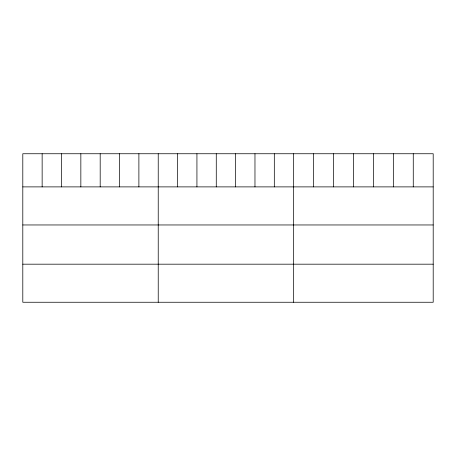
<?xml version="1.0" encoding="UTF-8"?>
<svg xmlns="http://www.w3.org/2000/svg" width="456" height="456" viewBox="0 0 456 456"><rect width="100%" height="100%" fill="white"/><g stroke="black" fill="none" stroke-linecap="round" stroke-linejoin="round"><path stroke-width="0.68" d="M433.2 186.886L433.2 302.254L22.8 302.254L22.8 153.746L433.2 153.746L433.2 186.886L22.8 186.886M22.8 224.962L433.2 224.962M22.8 264.184L433.2 264.184M413.267 153.746L413.267 186.886M393.334 153.746L393.334 186.886M373.401 153.746L373.401 186.886M353.463 153.746L353.463 186.886M333.53 153.746L333.53 186.886M313.597 153.746L313.597 186.886M293.664 153.746L293.664 302.254M274.318 153.746L274.318 186.886M254.967 153.746L254.967 186.886M235.621 153.746L235.621 186.886M216.275 153.746L216.275 186.886M196.929 153.746L196.929 186.886M177.578 153.746L177.578 186.886M158.232 153.746L158.232 302.254M138.886 153.746L138.886 186.886M119.535 153.746L119.535 186.886M100.189 153.746L100.189 186.886M80.843 153.746L80.843 186.886M61.497 153.746L61.497 186.886M42.146 153.746L42.146 186.886"/></g></svg>
